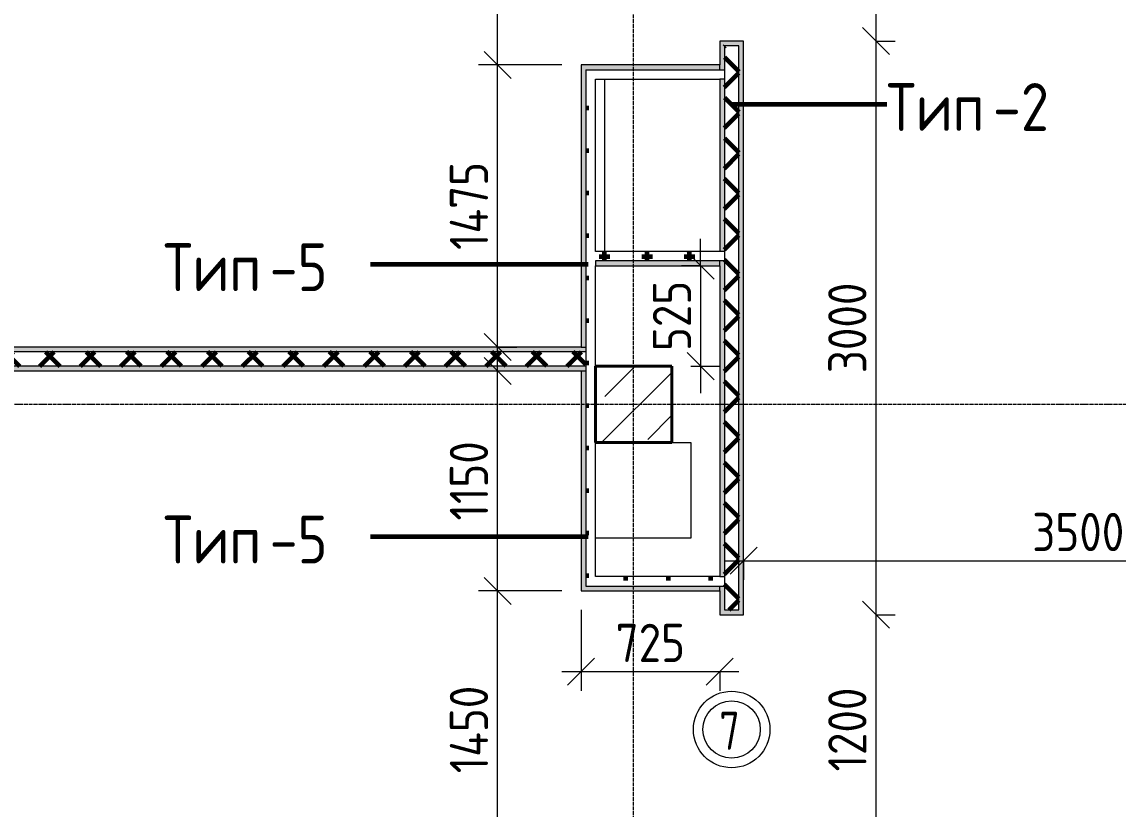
# Model space of a CAD drawing. Header units: millimetres. Extents: x -60946 to 138510, y -262288 to 24501.
# Drawn here: x -15515 to -9783, y -51976 to -47860 of the extents above; entities that cross this region are included whole.
import ezdxf

# ---------------------------------------------------------------- set-up
doc = ezdxf.new("R2010")
doc.units = ezdxf.units.MM
doc.linetypes.add('ADSK_Линия сетки', pattern=[25, 20, -2.5, 0, -2.5])
for name, color, linetype, lineweight in [('2)Тип-2', 3, 'Continuous', 60), ('2)Тип-5', 1, 'Continuous', 60), ('Марки дверей', 7, 'Continuous', 20), ('Несущие колонны', 7, 'Continuous', 18), ('Оси', 7, 'Continuous', 9), ('Перекрытие', 7, 'Continuous', 18), ('Размеры', 7, 'Continuous', 9), ('Стены несущие', 7, 'Continuous', 30), ('Стены отделка', 7, 'Continuous', 30), ('Стены штриховка', 7, 'Continuous', 9)]:
    doc.layers.add(name, color=color, linetype=linetype, lineweight=lineweight)
doc.styles.add('GOST Common_3', font='', dxfattribs={"width": 0.9, "height": 200})
doc.styles.add('GOST Common_B', font='', dxfattribs={"width": 0.8, "height": 200})
doc.styles.get('GOST Common_3').set_extended_font_data('GOST Common')
doc.styles.get('GOST Common_B').set_extended_font_data('GOST Common', bold=True)
doc.dimstyles.new('ADSK_Основной_2_0_2', dxfattribs={"dimscale": 304.8, "dimtxt": 201.142999, "dimasz": 0.463911, "dimexe": 0.328084, "dimexo": 0.328084, "dimgap": 0.164042, "dimtad": 1, "dimdec": 3, "dimrnd": 0.001, "dimdsep": 46, "dimtxsty": 'GOST Common_3', "dimblk1": 'OBLIQUE', "dimblk2": 'OBLIQUE', "dimsah": 1, "dimcen": 0.09, "dimdle": 0.328084, "dimazin": 2, "dimtfac": 1, "dimtdec": 4, "dimtix": 1, "dimtmove": 0, "dimatfit": 3, "dimfxl": 1, "dimtvp": 1, "dimtolj": 1, "dimtzin": 0, "dimlwd": 20, "dimlwe": 20, "dimarcsym": 2})
pattern_1 = [(45, (1283.93, -48864.63), (-106.066, 106.066), []), (135, (1283.93, -48864.63), (-106.066, -106.066), [])]
pattern_2 = [(0, (1283.93, -48864.63), (111.125, 111.125), [55.562, -166.687]), (90, (1311.72, -48892.41), (-111.125, 111.125), [55.562, -166.687])]

# ---------------------------------------------------------------- blocks, each defined once
blk = doc.blocks.new('ADSK_КолоннаЖБ_Прямоугольная - 400x400 мм-1807142-Кладочный план 1-го этажа')
at = {"layer": 'Несущие колонны', "lineweight": 40}
for p, q in [((-200, 200), (200, 200)), ((-200, -200), (-200, 200)), ((200, 200), (200, -200)), ((200, -200), (-200, -200))]:
    blk.add_line(p, q, dxfattribs=at)
blk = doc.blocks.new('М_двери1 - Марка экземпляра 2-3719212-Кладочный план 1-го этажа')
at = {"layer": 'Марки дверей'}
for radius in [2, 1.5]:
    blk.add_circle((0, 0), radius, dxfattribs=at)
blk = doc.blocks.new('_Oblique')
at = {"color": 0, "linetype": 'ByBlock', "lineweight": -2}
blk.add_line((-0.5, -0.5), (0.5, 0.5), dxfattribs=at)
blk = doc.blocks.new('*D4036')
at = {"layer": 'Defpoints', "color": 0, "transparency": 16777216}
for p in [(-11148.4, -50959.7), (-11048.5, -50959.7), (-11148.4, -52159.7)]:
    blk.add_point(p, dxfattribs=at)
at = {"layer": 'Размеры', "color": 0, "lineweight": 20, "transparency": 16777216}
for p, q in [((-11048.5, -52259.7), (-11048.5, -50859.7)), ((-11048.4, -50959.7), (-10948.5, -50959.7)), ((-11048.4, -52159.7), (-10948.5, -52159.7))]:
    blk.add_line(p, q, dxfattribs=at)
at = {"layer": 'Размеры', "color": 0, "lineweight": 20, "transparency": 16777216, "xscale": 141.4, "yscale": 141.4, "zscale": 141.4}
for p, rotation in [((-11048.5, -50959.7), 90), ((-11048.5, -52159.7), 270)]:
    blk.add_blockref('_Oblique', p, dxfattribs=dict(at, rotation=rotation))
at = {"layer": 'Размеры', "color": 0, "lineweight": 9, "transparency": 16777216, "insert": (-11198.5, -51559.7), "char_height": 200, "width": 560.473, "attachment_point": 5, "rotation": 90, "style": 'GOST Common_3'}
blk.add_mtext('\\A1;1200', dxfattribs=at)
blk = doc.blocks.new('*D4037')
at = {"layer": 'Defpoints', "color": 0, "transparency": 16777216}
for p in [(-11148.4, -47959.7), (-11048.5, -47959.7), (-11148.4, -50959.7)]:
    blk.add_point(p, dxfattribs=at)
at = {"layer": 'Размеры', "color": 0, "lineweight": 20, "transparency": 16777216}
for p, q in [((-11048.5, -51059.7), (-11048.5, -47859.7)), ((-11048.4, -47959.7), (-10948.5, -47959.7)), ((-11048.4, -50959.7), (-10948.5, -50959.7))]:
    blk.add_line(p, q, dxfattribs=at)
at = {"layer": 'Размеры', "color": 0, "lineweight": 20, "transparency": 16777216, "xscale": 141.4, "yscale": 141.4, "zscale": 141.4}
for p, rotation in [((-11048.5, -47959.7), 90), ((-11048.5, -50959.7), 270)]:
    blk.add_blockref('_Oblique', p, dxfattribs=dict(at, rotation=rotation))
at = {"layer": 'Размеры', "color": 0, "lineweight": 9, "transparency": 16777216, "insert": (-11198.5, -49459.7), "char_height": 200, "width": 605.475, "attachment_point": 5, "rotation": 90, "style": 'GOST Common_3'}
blk.add_mtext('\\A1;3000', dxfattribs=at)
blk = doc.blocks.new('*D4038')
at = {"layer": 'Defpoints', "color": 0, "transparency": 16777216}
for p in [(-11148.4, -46759.7), (-11048.5, -46759.7), (-11148.4, -47959.7)]:
    blk.add_point(p, dxfattribs=at)
at = {"layer": 'Размеры', "color": 0, "lineweight": 20, "transparency": 16777216}
for p, q in [((-11048.5, -48059.7), (-11048.5, -46659.7)), ((-11048.4, -46759.7), (-10948.5, -46759.7)), ((-11048.4, -47959.7), (-10948.5, -47959.7))]:
    blk.add_line(p, q, dxfattribs=at)
at = {"layer": 'Размеры', "color": 0, "lineweight": 20, "transparency": 16777216, "xscale": 141.4, "yscale": 141.4, "zscale": 141.4}
for p, rotation in [((-11048.5, -46759.7), 90), ((-11048.5, -47959.7), 270)]:
    blk.add_blockref('_Oblique', p, dxfattribs=dict(at, rotation=rotation))
at = {"layer": 'Размеры', "color": 0, "lineweight": 9, "transparency": 16777216, "insert": (-11198.5, -47359.7), "char_height": 200, "width": 560.473, "attachment_point": 5, "rotation": 90, "style": 'GOST Common_3'}
blk.add_mtext('\\A1;1200', dxfattribs=at)
blk = doc.blocks.new('*D3918')
at = {"layer": 'Defpoints', "color": 0, "transparency": 16777216}
for p in [(-13027.2, -48084.7), (-12591.1, -48084.7), (-13127.1, -49559.7)]:
    blk.add_point(p, dxfattribs=at)
at = {"layer": 'Размеры', "color": 0, "lineweight": 20, "transparency": 16777216}
for p, q in [((-13027.2, -49659.7), (-13027.2, -47984.7)), ((-12691.1, -48084.7), (-13127.2, -48084.7)), ((-13027.1, -49559.7), (-12927.2, -49559.7))]:
    blk.add_line(p, q, dxfattribs=at)
at = {"layer": 'Размеры', "color": 0, "lineweight": 20, "transparency": 16777216, "xscale": 141.4, "yscale": 141.4, "zscale": 141.4}
for p, rotation in [((-13027.2, -48084.7), 90), ((-13027.2, -49559.7), 270)]:
    blk.add_blockref('_Oblique', p, dxfattribs=dict(at, rotation=rotation))
at = {"layer": 'Размеры', "color": 0, "lineweight": 9, "transparency": 16777216, "insert": (-13177.2, -48822.2), "char_height": 200, "width": 580.928, "attachment_point": 5, "rotation": 90, "style": 'GOST Common_3'}
blk.add_mtext('\\A1;1475', dxfattribs=at)
blk = doc.blocks.new('*D3919')
at = {"layer": 'Defpoints', "color": 0, "transparency": 16777216}
for p in [(-13027.2, -46634.7), (-12591.1, -46634.7), (-12591.1, -48084.7)]:
    blk.add_point(p, dxfattribs=at)
at = {"layer": 'Размеры', "color": 0, "lineweight": 20, "transparency": 16777216}
for p, q in [((-13027.2, -48184.7), (-13027.2, -46534.7)), ((-12691.1, -46634.7), (-13127.2, -46634.7)), ((-12691.1, -48084.7), (-13127.2, -48084.7))]:
    blk.add_line(p, q, dxfattribs=at)
at = {"layer": 'Размеры', "color": 0, "lineweight": 20, "transparency": 16777216, "xscale": 141.4, "yscale": 141.4, "zscale": 141.4}
for p, rotation in [((-13027.2, -46634.7), 90), ((-13027.2, -48084.7), 270)]:
    blk.add_blockref('_Oblique', p, dxfattribs=dict(at, rotation=rotation))
at = {"layer": 'Размеры', "color": 0, "lineweight": 9, "transparency": 16777216, "insert": (-13177.2, -47359.7), "char_height": 200, "width": 580.928, "attachment_point": 5, "rotation": 90, "style": 'GOST Common_3'}
blk.add_mtext('\\A1;1450', dxfattribs=at)
blk = doc.blocks.new('*D3922')
at = {"layer": 'Defpoints', "color": 0, "transparency": 16777216}
for p in [(-13027.2, -50834.7), (-12591.1, -50834.7), (-12591.1, -52284.7)]:
    blk.add_point(p, dxfattribs=at)
at = {"layer": 'Размеры', "color": 0, "lineweight": 20, "transparency": 16777216}
for p, q in [((-13027.2, -52384.7), (-13027.2, -50734.7)), ((-12691.1, -50834.7), (-13127.2, -50834.7)), ((-12691.1, -52284.7), (-13127.2, -52284.7))]:
    blk.add_line(p, q, dxfattribs=at)
at = {"layer": 'Размеры', "color": 0, "lineweight": 20, "transparency": 16777216, "xscale": 141.4, "yscale": 141.4, "zscale": 141.4}
for p, rotation in [((-13027.2, -50834.7), 90), ((-13027.2, -52284.7), 270)]:
    blk.add_blockref('_Oblique', p, dxfattribs=dict(at, rotation=rotation))
at = {"layer": 'Размеры', "color": 0, "lineweight": 9, "transparency": 16777216, "insert": (-13177.2, -51559.7), "char_height": 200, "width": 580.928, "attachment_point": 5, "rotation": 90, "style": 'GOST Common_3'}
blk.add_mtext('\\A1;1450', dxfattribs=at)
blk = doc.blocks.new('*D3923')
at = {"layer": 'Defpoints', "color": 0, "transparency": 16777216}
for p in [(-13127.1, -49684.7), (-13027.2, -49684.7), (-12591.1, -50834.7)]:
    blk.add_point(p, dxfattribs=at)
at = {"layer": 'Размеры', "color": 0, "lineweight": 20, "transparency": 16777216}
for p, q in [((-13027.2, -50934.7), (-13027.2, -49584.7)), ((-13027.1, -49684.7), (-12927.2, -49684.7)), ((-12691.1, -50834.7), (-13127.2, -50834.7))]:
    blk.add_line(p, q, dxfattribs=at)
at = {"layer": 'Размеры', "color": 0, "lineweight": 20, "transparency": 16777216, "xscale": 141.4, "yscale": 141.4, "zscale": 141.4}
for p, rotation in [((-13027.2, -49684.7), 90), ((-13027.2, -50834.7), 270)]:
    blk.add_blockref('_Oblique', p, dxfattribs=dict(at, rotation=rotation))
at = {"layer": 'Размеры', "color": 0, "lineweight": 9, "transparency": 16777216, "insert": (-13177.2, -50259.7), "char_height": 200, "width": 515.472, "attachment_point": 5, "rotation": 90, "style": 'GOST Common_3'}
blk.add_mtext('\\A1;1150', dxfattribs=at)
blk = doc.blocks.new('*D3930')
at = {"layer": 'Defpoints', "color": 0, "transparency": 16777216}
for p in [(-12591.1, -50834.7), (-11866.1, -51156.9), (-11866.1, -51256.9)]:
    blk.add_point(p, dxfattribs=at)
at = {"layer": 'Размеры', "color": 0, "lineweight": 20, "transparency": 16777216}
for p, q in [((-12591.1, -50934.7), (-12591.1, -51356.9)), ((-12691.1, -51256.9), (-11766.1, -51256.9)), ((-11866.1, -51256.9), (-11866.1, -51356.9))]:
    blk.add_line(p, q, dxfattribs=at)
at = {"layer": 'Размеры', "color": 0, "lineweight": 20, "transparency": 16777216, "xscale": 141.4, "yscale": 141.4, "zscale": 141.4, "rotation": 180}
blk.add_blockref('_Oblique', (-12591.1, -51256.9), dxfattribs=at)
at = {"layer": 'Размеры', "color": 0, "lineweight": 20, "transparency": 16777216, "xscale": 141.4, "yscale": 141.4, "zscale": 141.4}
blk.add_blockref('_Oblique', (-11866.1, -51256.9), dxfattribs=at)
at = {"layer": 'Размеры', "color": 0, "lineweight": 9, "transparency": 16777216, "insert": (-12228.6, -51106.9), "char_height": 200, "width": 454.106, "attachment_point": 5, "style": 'GOST Common_3'}
blk.add_mtext('\\A1;725', dxfattribs=at)
blk = doc.blocks.new('*D3933')
at = {"layer": 'Defpoints', "color": 0, "transparency": 16777216}
for p in [(-11865.6, -49134.7), (-12116.1, -49659.7), (-11965.6, -49659.7)]:
    blk.add_point(p, dxfattribs=at)
at = {"layer": 'Размеры', "color": 0, "lineweight": 20, "transparency": 16777216}
for p, q in [((-11965.6, -49134.7), (-11965.6, -48993.3)), ((-11965.6, -49134.7), (-12065.6, -49134.7)), ((-11965.6, -49134.7), (-11965.6, -49659.7)), ((-12016.1, -49659.7), (-11865.6, -49659.7)), ((-11965.6, -49659.7), (-11965.6, -49801.1))]:
    blk.add_line(p, q, dxfattribs=at)
at = {"layer": 'Размеры', "color": 0, "lineweight": 20, "transparency": 16777216, "xscale": 141.4, "yscale": 141.4, "zscale": 141.4}
for p, rotation in [((-11965.6, -49134.7), 270), ((-11965.6, -49659.7), 90)]:
    blk.add_blockref('_Oblique', p, dxfattribs=dict(at, rotation=rotation))
at = {"layer": 'Размеры', "color": 0, "lineweight": 9, "transparency": 16777216, "insert": (-12115.6, -49397.2), "char_height": 200, "width": 454.106, "attachment_point": 5, "rotation": 90, "style": 'GOST Common_3'}
blk.add_mtext('\\A1;525', dxfattribs=at)
blk = doc.blocks.new('*D3934')
at = {"layer": 'Defpoints', "color": 0, "transparency": 16777216}
for p in [(-8241.1, -50134.7), (-11741.1, -50577.1), (-8241.1, -50677)]:
    blk.add_point(p, dxfattribs=at)
at = {"layer": 'Размеры', "color": 0, "lineweight": 20, "transparency": 16777216}
for p, q in [((-8241.1, -50234.7), (-8241.1, -50777)), ((-11841.1, -50677), (-8141.1, -50677)), ((-11741.1, -50677.1), (-11741.1, -50777))]:
    blk.add_line(p, q, dxfattribs=at)
at = {"layer": 'Размеры', "color": 0, "lineweight": 20, "transparency": 16777216, "xscale": 141.4, "yscale": 141.4, "zscale": 141.4, "rotation": 180}
blk.add_blockref('_Oblique', (-11741.1, -50677), dxfattribs=at)
at = {"layer": 'Размеры', "color": 0, "lineweight": 20, "transparency": 16777216, "xscale": 141.4, "yscale": 141.4, "zscale": 141.4}
blk.add_blockref('_Oblique', (-8241.1, -50677), dxfattribs=at)
at = {"layer": 'Размеры', "color": 0, "lineweight": 9, "transparency": 16777216, "insert": (-9991.1, -50527), "char_height": 200, "width": 605.475, "attachment_point": 5, "style": 'GOST Common_3'}
blk.add_mtext('\\A1;3500', dxfattribs=at)

msp = doc.modelspace()

# ---------------------------------------------------------------- hatches: boundary and pattern name
at = {"layer": '2)Тип-2'}
h = msp.add_hatch(dxfattribs=at)
h.set_pattern_fill('FP_4', color=256, style=0, pattern_type=2)
h.set_pattern_definition(pattern_1)
h.paths.add_polyline_path([(-11766.0657, -55809.6624), (-11766.0657, -54709.6624), (-11841.0657, -54709.6624), (-11841.0657, -55809.6624)])
h.paths.add_polyline_path([(-11841.0657, -53459.6624), (-11766.0657, -53459.6624), (-11766.0657, -52184.6624), (-11841.0657, -52184.6624), (-11841.0657, -53334.6624)])
h.paths.add_polyline_path([(-11841.0657, -50934.6624), (-11766.0657, -50934.6624), (-11766.0657, -47984.6624), (-11841.0657, -47984.6624), (-11841.0657, -50809.6624)])
h.paths.add_polyline_path([(-11841.0657, -46734.6624), (-11766.0657, -46734.6624), (-11766.0657, -45259.6624), (-11841.0657, -45259.6624), (-11841.0657, -46609.6624)])
h = msp.add_hatch(color=256, dxfattribs=at)
h.paths.add_polyline_path([(-11741.0657, -55809.6624), (-11741.0657, -54709.6624), (-11766.0657, -54709.6624), (-11766.0657, -55809.6624)])
h.paths.add_polyline_path([(-11741.0657, -53459.6624), (-11741.0657, -52184.6624), (-11766.0657, -52184.6624), (-11766.0657, -53459.6624)])
h.paths.add_polyline_path([(-11766.0657, -50934.6624), (-11741.0657, -50934.6624), (-11741.0657, -47984.6624), (-11766.0657, -47984.6624), (-11766.0657, -48702.4494)])
h.paths.add_polyline_path([(-11741.0657, -46734.6624), (-11741.0657, -45234.6624), (-11766.0657, -45234.6624), (-11766.0657, -46734.6624)])
h = msp.add_hatch(color=256, dxfattribs=at)
h.paths.add_polyline_path([(-11841.0657, -55809.6624), (-11841.0657, -54884.6624), (-11866.0657, -54884.6624), (-11866.0657, -55809.6624)])
h.paths.add_polyline_path([(-11841.0657, -54834.6624), (-11841.0657, -54709.6624), (-11741.0657, -54709.6624), (-11741.0657, -54684.6624), (-11866.0657, -54684.6624), (-11866.0657, -54834.6624)])
h.paths.add_polyline_path([(-11741.0657, -53484.6624), (-11741.0657, -53459.6624), (-11841.0657, -53459.6624), (-11841.0657, -53334.6624), (-11866.0657, -53334.6624), (-11866.0657, -53484.6624)])
h.paths.add_polyline_path([(-11841.0657, -53284.6624), (-11841.0657, -52359.6624), (-11866.0657, -52359.6624), (-11866.0657, -53284.6624)])
h.paths.add_polyline_path([(-11841.0657, -52309.6624), (-11841.0657, -52184.6624), (-11741.0657, -52184.6624), (-11741.0657, -52159.6624), (-11866.0657, -52159.6624), (-11866.0657, -52309.6624)])
h.paths.add_polyline_path([(-11866.0657, -50959.6624), (-11741.0657, -50959.6624), (-11741.0657, -50934.6624), (-11841.0657, -50934.6624), (-11841.0657, -50809.6624), (-11866.0657, -50809.6624), (-11866.0657, -50834.6624)])
h.paths.add_polyline_path([(-11841.0657, -50759.6624), (-11841.0657, -49109.6624), (-11866.0657, -49109.6624), (-11866.0657, -50759.6624)])
h.paths.add_polyline_path([(-11841.0657, -49059.6624), (-11841.0657, -48159.6624), (-11866.0657, -48159.6624), (-11866.0657, -49059.6624)])
h.paths.add_polyline_path([(-11866.0657, -48109.6624), (-11841.0657, -48109.6624), (-11841.0657, -47984.6624), (-11741.0657, -47984.6624), (-11741.0657, -47959.6624), (-11866.0657, -47959.6624), (-11866.0657, -48084.6624)])
h.paths.add_polyline_path([(-11866.0657, -46759.6624), (-11741.0657, -46759.6624), (-11741.0657, -46734.6624), (-11841.0657, -46734.6624), (-11841.0657, -46609.6624), (-11866.0657, -46609.6624), (-11866.0657, -46634.6624)])
h.paths.add_polyline_path([(-11841.0657, -46559.6624), (-11841.0657, -45334.6624), (-11866.0657, -45334.6624), (-11866.0657, -46559.6624)])
for points in [[(-18266.0657, -49584.6624), (-12566.0657, -49584.6624), (-12566.0657, -49559.6624), (-18266.0657, -49559.6624)], [(-15238.9058, -49684.6624), (-12566.0657, -49684.6624), (-12566.0657, -49659.6624), (-18266.0657, -49659.6624), (-18266.0657, -49684.6624), (-18183.8506, -49684.6624)]]:
    msp.add_hatch(color=256, dxfattribs=at).paths.add_polyline_path(points)
h = msp.add_hatch(dxfattribs=at)
h.set_pattern_fill('FP_4', color=256, style=0, pattern_type=2)
h.set_pattern_definition(pattern_1)
h.paths.add_polyline_path([(-13766.4334, -49659.6624), (-12566.0657, -49659.6624), (-12566.0657, -49584.6624), (-18266.0657, -49584.6624), (-18266.0657, -49659.6624), (-15238.9058, -49659.6624)])
at = {"layer": '2)Тип-5', "true_color": 0xd50000}
h = msp.add_hatch(color=12, dxfattribs=at)
h.paths.add_polyline_path([(-12566.0657, -50809.6624), (-12566.0657, -49684.6624), (-12591.0657, -49684.6624), (-12591.0657, -50809.6624)])
h.paths.add_polyline_path([(-12591.0657, -49559.6624), (-12566.0657, -49559.6624), (-12566.0657, -48084.6624), (-12591.0657, -48084.6624), (-12591.0657, -48702.4494)])
for points in [[(-12566.0657, -48109.6624), (-11866.0657, -48109.6624), (-11866.0657, -48084.6624), (-12566.0657, -48084.6624)], [(-12293.961, -49134.6624), (-11866.0657, -49134.6624), (-11866.0657, -49109.6624), (-12516.0657, -49109.6624), (-12516.0657, -49134.6624)], [(-12591.0657, -50834.6624), (-11866.0657, -50834.6624), (-11866.0657, -50809.6624), (-12591.0657, -50809.6624)]]:
    msp.add_hatch(color=12, dxfattribs=at).paths.add_polyline_path(points)
h = msp.add_hatch(dxfattribs=at)
h.set_pattern_fill('FP_6', color=12, style=0, pattern_type=2)
h.set_pattern_definition(pattern_2)
h.paths.add_polyline_path([(-12516.0657, -50759.6624), (-12516.0657, -48109.6624), (-12566.0657, -48109.6624), (-12566.0657, -50759.6624)])
h = msp.add_hatch(dxfattribs=at)
h.set_pattern_fill('FP_6', color=12, style=0, pattern_type=2)
h.set_pattern_definition(pattern_2)
h.paths.add_polyline_path([(-11866.0657, -48159.6624), (-11841.0657, -48159.6624), (-11841.0657, -48109.6624), (-12516.0657, -48109.6624), (-12516.0657, -48159.6624), (-12293.961, -48159.6624)])
h = msp.add_hatch(dxfattribs=at)
h.set_pattern_fill('FP_6', color=12, style=0, pattern_type=2)
h.set_pattern_definition(pattern_2)
h.paths.add_polyline_path([(-11866.0657, -49109.6624), (-11841.0657, -49109.6624), (-11841.0657, -49059.6624), (-12516.0657, -49059.6624), (-12516.0657, -49109.6624), (-12293.961, -49109.6624)])
h = msp.add_hatch(dxfattribs=at)
h.set_pattern_fill('FP_6', color=12, style=0, pattern_type=2)
h.set_pattern_definition(pattern_2)
h.paths.add_polyline_path([(-11841.0657, -50809.6624), (-11841.0657, -50759.6624), (-12566.0657, -50759.6624), (-12566.0657, -50809.6624), (-11866.0657, -50809.6624)])
at = {"layer": 'Несущие колонны', "lineweight": 9}
h = msp.add_hatch(dxfattribs=at)
h.set_pattern_fill('FP_3', color=256, style=0, pattern_type=2)
h.set_pattern_definition([(45, (1283.93, -48864.63), (-224.5064, 224.5064), []), (45, (1508.44, -48864.63), (-224.5064, 224.5064), [396.875, -79.375, 3.353, -76.022])])
h.paths.add_polyline_path([(-12293.961, -50059.6624), (-12116.0657, -50059.6624), (-12116.0657, -49659.6624), (-12516.0657, -49659.6624), (-12516.0657, -50059.6624)])

# ---------------------------------------------------------------- linework, layer by layer
at = {"layer": '2)Тип-2'}
msp.add_line((-11803.5657, -48290.4659), (-10992.9083, -48290.4659), dxfattribs=at)
at = {"layer": '2)Тип-5'}
for p, q in [((-12553.5657, -49128.2021), (-13692.4445, -49128.2021)), ((-12553.5657, -50552.2895), (-13692.4445, -50552.2895))]:
    msp.add_line(p, q, dxfattribs=at)
at = {"layer": 'Несущие колонны', "lineweight": 9}
for p, q in [((-12116.0657, -49659.6624), (-12516.0657, -49659.6624)), ((-12516.0657, -49659.6624), (-12516.0657, -50059.6624)), ((-12116.0657, -50059.6624), (-12116.0657, -49659.6624)), ((-12516.0657, -50059.6624), (-12116.0657, -50059.6624))]:
    msp.add_line(p, q, dxfattribs=at)
at = {"layer": 'Оси', "linetype": 'ADSK_Линия сетки', "lineweight": 5}
for p, q in [((-12316.0657, -59838.5137), (-12316.0657, -24363.7173)), ((63681.4538, -49859.6624), (-23956.1623, -49859.6624))]:
    msp.add_line(p, q, dxfattribs=at)
at = {"layer": 'Перекрытие'}
for p, q in [((-12466.0657, -49059.6624), (-12466.0657, -48159.6624)), ((-12116.0657, -50059.6624), (-12016.0657, -50059.6624)), ((-12016.0657, -50059.6624), (-12016.0657, -50559.6624)), ((-12016.0657, -50559.6624), (-12516.0657, -50559.6624))]:
    msp.add_line(p, q, dxfattribs=at)
at = {"layer": 'Стены несущие', "lineweight": 9}
for p, q in [((-11866.0657, -47959.6624), (-11866.0657, -48084.6624)), ((-11741.0657, -47959.6624), (-11866.0657, -47959.6624)), ((-11741.0657, -50959.6624), (-11741.0657, -47959.6624)), ((-12516.0657, -49059.6624), (-12516.0657, -48159.6624)), ((-12516.0657, -48159.6624), (-11866.0657, -48159.6624)), ((-11866.0657, -48159.6624), (-11866.0657, -49059.6624)), ((-11866.0657, -49059.6624), (-12516.0657, -49059.6624)), ((-12516.0657, -50759.6624), (-12516.0657, -49134.6624)), ((-11866.0657, -49134.6624), (-11866.0657, -50759.6624)), ((-12591.0657, -49559.6624), (-18266.0657, -49559.6624)), ((-18266.0657, -49684.6624), (-12591.0657, -49684.6624)), ((-11866.0657, -50759.6624), (-12516.0657, -50759.6624)), ((-11866.0657, -50834.6624), (-11866.0657, -50959.6624)), ((-11866.0657, -50959.6624), (-11741.0657, -50959.6624))]:
    msp.add_line(p, q, dxfattribs=at)
at = {"layer": 'Стены отделка', "lineweight": 18}
for p, q in [((-12591.0657, -48084.6624), (-12591.0657, -49559.6624)), ((-11866.0657, -48084.6624), (-12591.0657, -48084.6624)), ((-12516.0657, -49134.6624), (-11866.0657, -49134.6624)), ((-12591.0657, -49684.6624), (-12591.0657, -50834.6624)), ((-12591.0657, -50834.6624), (-11866.0657, -50834.6624))]:
    msp.add_line(p, q, dxfattribs=at)
at = {"layer": 'Стены штриховка', "lineweight": 9}
for p, q in [((-11841.0657, -47984.6624), (-11841.0657, -50934.6624)), ((-11766.0657, -47984.6624), (-11841.0657, -47984.6624)), ((-11766.0657, -50934.6624), (-11766.0657, -47984.6624)), ((-11866.0657, -48109.6624), (-11866.0657, -48084.6624)), ((-12566.0657, -48109.6624), (-12566.0657, -50809.6624)), ((-12566.0657, -48109.6624), (-11841.0657, -48109.6624)), ((-11841.0657, -48159.6624), (-11866.0657, -48159.6624)), ((-11841.0657, -49059.6624), (-11866.0657, -49059.6624)), ((-11841.0657, -49109.6624), (-12516.0657, -49109.6624)), ((-12516.0657, -49109.6624), (-12516.0657, -49134.6624)), ((-11866.0657, -49134.6624), (-11866.0657, -49109.6624)), ((-12591.0657, -49559.6624), (-12566.0657, -49559.6624)), ((-12566.0657, -49584.6624), (-18266.0657, -49584.6624)), ((-12566.0657, -49659.6624), (-18266.0657, -49659.6624)), ((-12591.0657, -49684.6624), (-12566.0657, -49684.6624)), ((-11866.0657, -50759.6624), (-11841.0657, -50759.6624)), ((-12566.0657, -50809.6624), (-11841.0657, -50809.6624)), ((-11866.0657, -50834.6624), (-11866.0657, -50809.6624)), ((-11841.0657, -50934.6624), (-11766.0657, -50934.6624))]:
    msp.add_line(p, q, dxfattribs=at)

# ---------------------------------------------------------------- block references
at = {"layer": 'Марки дверей', "xscale": 99.99999999999993, "yscale": 99.99999999999993, "zscale": 99.99999999999993}
msp.add_blockref('М_двери1 - Марка экземпляра 2-3719212-Кладочный план 1-го этажа', (-11803.5657, -51559.6624), dxfattribs=at)
at = {"layer": 'Несущие колонны', "lineweight": 40, "rotation": 89.9999999999999}
msp.add_blockref('ADSK_КолоннаЖБ_Прямоугольная - 400x400 мм-1807142-Кладочный план 1-го этажа', (-12316.0657, -49859.6624), dxfattribs=at)

# ---------------------------------------------------------------- texts
at = {"layer": '2)Тип-2', "color": 116, "lineweight": 9, "true_color": 0x008040, "char_height": 250, "attachment_point": 1, "style": 'GOST Common_3'}
for s, insert, width in [('Тип', (-10992.9083, -48179.5388), 673.4175), ('-2', (-10437.2833, -48179.5388), 432.91125)]:
    msp.add_mtext(s, dxfattribs=dict(at, insert=insert, width=width))
at = {"layer": '2)Тип-5', "color": 116, "lineweight": 9, "true_color": 0x008040, "char_height": 250, "attachment_point": 1, "style": 'GOST Common_3'}
for s, insert, width in [('Тип', (-14774.7386, -49017.275), 673.4175), ('-5', (-14219.1136, -49017.275), 432.91125), ('Тип', (-14774.7386, -50441.3624), 673.4175), ('-5', (-14219.1136, -50441.3624), 432.91125)]:
    msp.add_mtext(s, dxfattribs=dict(at, insert=insert, width=width))
at = {"layer": 'Марки дверей', "lineweight": 5, "insert": (-11867.6231, -51466.0035), "char_height": 200, "width": 147.5105, "attachment_point": 1, "style": 'GOST Common_B'}
msp.add_mtext('\\fGOST Common|b1|i0|c204|p34|;\\W.8;7', dxfattribs=at)

# ---------------------------------------------------------------- dimensions: what is measured, and where the dimension line sits
at = {"layer": 'Размеры', "lineweight": 9}
for base, p1, p2, override, picture, middle in [((-13027.164, -46634.6624), (-12591.0657, -48084.6624), (-12591.0657, -46634.6624), {"dimpost": '<>', "dimfxl": 1450}, '*D3919', (-13177.164, -47359.6624)), ((-11048.4627, -46759.6624), (-11148.4476, -47959.6624), (-11148.4476, -46759.6624), {"dimpost": '<>', "dimfxl": 1200}, '*D4038', (-11198.4627, -47359.6624)), ((-11048.4627, -47959.6624), (-11148.4476, -50959.6624), (-11148.4476, -47959.6624), {"dimpost": '<>', "dimfxl": 3000}, '*D4037', (-11198.4627, -49459.6624)), ((-13027.164, -48084.6624), (-13127.1489, -49559.6624), (-12591.0657, -48084.6624), {"dimpost": '<>', "dimfxl": 1569.398051}, '*D3918', (-13177.164, -48822.1624)), ((-11965.5601, -49659.6624), (-11865.5752, -49134.6624), (-12116.0657, -49659.6624), {"dimpost": '<>', "dimfxl": 581.696199}, '*D3933', (-12115.5601, -49397.1624)), ((-13027.164, -49684.6624), (-12591.0657, -50834.6624), (-13127.1489, -49684.6624), {"dimpost": '<>', "dimfxl": 1268.812532}, '*D3923', (-13177.164, -50259.6624)), ((-13027.164, -50834.6624), (-12591.0657, -52284.6624), (-12591.0657, -50834.6624), {"dimpost": '<>', "dimfxl": 1450}, '*D3922', (-13177.164, -51559.6624)), ((-11048.4627, -50959.6624), (-11148.4476, -52159.6624), (-11148.4476, -50959.6624), {"dimpost": '<>', "dimfxl": 1200}, '*D4036', (-11198.4627, -51559.6624))]:
    dim = msp.add_linear_dim(base=base, p1=p1, p2=p2, angle=90, dimstyle='ADSK_Основной_2_0_2', override=override, dxfattribs=at)
    dim.commit()
    dim.dimension.update_dxf_attribs({"geometry": picture, "text_midpoint": middle})
for base, p1, p2, override, picture, middle in [((-8241.0657, -50677.0494), (-11741.0657, -50577.0645), (-8241.0657, -50134.6624), {"dimpost": '<>', "dimfxl": 3527.849153}, '*D3934', (-9991.0657, -50527.0494)), ((-11866.0657, -51256.911), (-12591.0657, -50834.6624), (-11866.0657, -51156.9261), {"dimpost": '<>', "dimfxl": 793.397075}, '*D3930', (-12228.5657, -51106.911))]:
    dim = msp.add_linear_dim(base=base, p1=p1, p2=p2, dimstyle='ADSK_Основной_2_0_2', override=override, dxfattribs=at)
    dim.commit()
    dim.dimension.update_dxf_attribs({"geometry": picture, "text_midpoint": middle})

doc.saveas('drawing.dxf')
